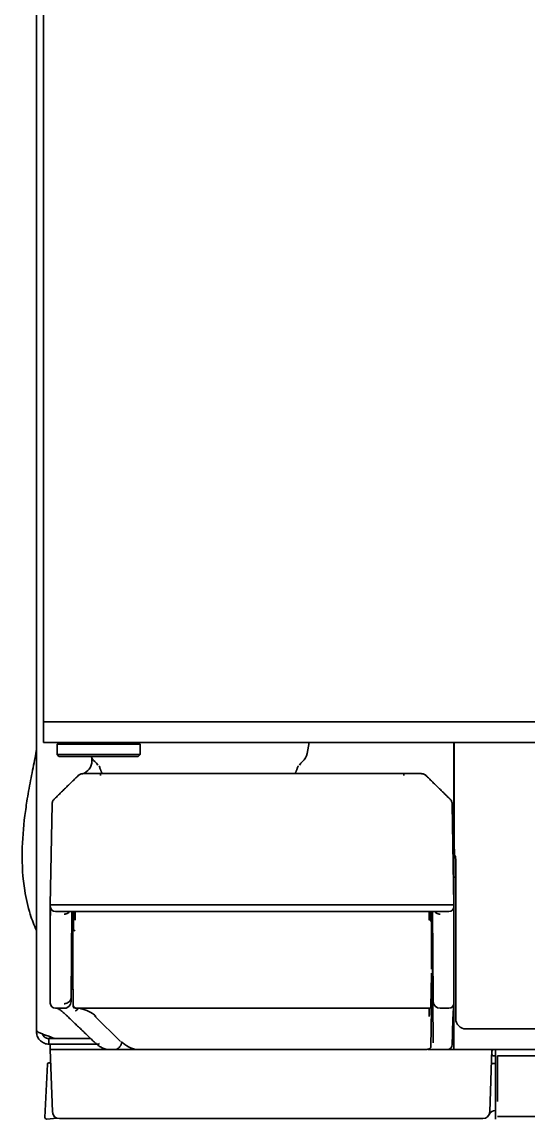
# Model space of a CAD drawing. Header units: inches. Extents: x 786 to 5755, y -850 to 3635.
# Drawn here: x 3393.6 to 3467, y 1287.6 to 1446.6 of the extents above; entities that cross this region are included whole.
import ezdxf

# ---------------------------------------------------------------- set-up
doc = ezdxf.new("R2010")
doc.units = ezdxf.units.IN
doc.layers.add('1', color=7, linetype='Continuous', true_color=0xffffff)
doc.layers.add('4', color=7, linetype='Continuous', true_color=0xffffff)

msp = doc.modelspace()

# ---------------------------------------------------------------- linework, layer by layer
at = {"layer": '1', "color": 7, "linetype": 'Continuous', "lineweight": 35}
for p, q in [((3396.74, 2088.63), (3396.74, 1345.13)), ((3395.74, 1300.48), (3395.74, 2075.35)), ((3396.74, 1345.13), (3398.74, 1345.13)), ((3396.74, 1342.13), (3396.74, 1345.13)), ((3398.74, 1345.13), (3396.74, 1345.13)), ((3398.74, 1345.13), (3577.91, 1345.13)), ((3577.91, 1345.13), (3398.74, 1345.13)), ((3396.74, 1342.13), (3398.74, 1342.13)), ((3398.74, 1342.13), (3577.91, 1342.13)), ((3398.99, 1342.13), (3398.74, 1341.88)), ((3398.74, 1341.88), (3410.74, 1341.88)), ((3398.74, 1341.88), (3398.74, 1340.38)), ((3410.74, 1341.88), (3410.49, 1342.13)), ((3410.74, 1340.38), (3410.74, 1341.88)), ((3434.96, 1340.55), (3435.24, 1342.13)), ((3456.2, 1320.71), (3456.2, 1342.13)), ((3398.74, 1340.38), (3398.99, 1340.13)), ((3410.74, 1340.38), (3398.74, 1340.38)), ((3410.49, 1340.13), (3410.74, 1340.38)), ((3410.49, 1340.13), (3398.99, 1340.13)), ((3403.77, 1339.44), (3403.78, 1339.85)), ((3405, 1337.63), (3448.96, 1337.63)), ((3397.74, 1318.63), (3397.99, 1333.22)), ((3455.99, 1333.22), (3456.24, 1318.63)), ((3456.24, 1320.83), (3456.24, 1322.63)), ((3456.24, 1322.63), (3456.49, 1322.63)), ((3456.24, 1318.63), (3456.24, 1320.83)), ((3397.74, 1318.37), (3397.74, 1318.63)), ((3397.74, 1318.63), (3404.74, 1318.63)), ((3397.75, 1318.29), (3397.74, 1318.37)), ((3449.24, 1318.63), (3404.74, 1318.63)), ((3456.24, 1318.63), (3449.24, 1318.63)), ((3456.24, 1318.37), (3456.23, 1318.29)), ((3456.24, 1318.63), (3456.24, 1318.37)), ((3397.74, 1317.46), (3397.74, 1305.8)), ((3404.74, 1317.63), (3398.49, 1317.63)), ((3400.75, 1305.19), (3400.86, 1317.63)), ((3400.99, 1309.33), (3400.99, 1317.63)), ((3401.11, 1315.03), (3401.06, 1317.63)), ((3401.1, 1316.6), (3401.08, 1317.63)), ((3401.32, 1317.63), (3401.35, 1316.4)), ((3449.24, 1317.63), (3404.74, 1317.63)), ((3455.49, 1317.63), (3449.24, 1317.63)), ((3452.63, 1316.4), (3452.66, 1317.63)), ((3452.9, 1317.63), (3452.88, 1316.6)), ((3452.99, 1309.39), (3452.99, 1317.63)), ((3453.23, 1305.19), (3453.12, 1317.63)), ((3456.24, 1317.46), (3456.24, 1317.89)), ((3456.24, 1305.8), (3456.24, 1317.46)), ((3453.23, 1299.06), (3453.09, 1314.54)), ((3401.07, 1303.88), (3400.99, 1308.63)), ((3452.91, 1303.88), (3452.99, 1308.54)), ((3452.99, 1303.91), (3452.99, 1308.21)), ((3397.74, 1304.38), (3397.74, 1304.63)), ((3397.74, 1304.37), (3397.74, 1304.38)), ((3400.75, 1305.19), (3400.75, 1304.62)), ((3452.91, 1303.88), (3452.91, 1303.88)), ((3452.98, 1303.5), (3452.99, 1303.91)), ((3453.23, 1304.62), (3453.23, 1305.19)), ((3453.23, 1304.42), (3453.23, 1304.62)), ((3456.2, 1299.23), (3456.2, 1304.17)), ((3456.24, 1304.38), (3456.24, 1304.63)), ((3456.24, 1304.38), (3456.24, 1304.37)), ((3456.24, 1299.43), (3456.24, 1304.25)), ((3399.75, 1303.63), (3398.49, 1303.63)), ((3400.07, 1303.63), (3399.75, 1303.63)), ((3399.93, 1302.76), (3399.95, 1302.75)), ((3399.96, 1302.74), (3400.11, 1302.6)), ((3452.65, 1303.63), (3401.32, 1303.63)), ((3404.19, 1302.46), (3407.89, 1298.8)), ((3452.88, 1298.05), (3452.98, 1303.5)), ((3455.49, 1303.63), (3454.23, 1303.63)), ((3456.11, 1302.51), (3456.14, 1303.25)), ((3456.14, 1303.25), (3456.14, 1303.27)), ((3395.74, 1300.48), (3395.74, 1300.23)), ((3397.54, 1299.57), (3397.87, 1299.42)), ((3397.87, 1299.23), (3397.54, 1299.23)), ((3397.74, 1299.43), (3397.74, 1299.48)), ((3397.74, 1299.23), (3397.74, 1299.43)), ((3397.87, 1299.23), (3398.71, 1299.23)), ((3398.71, 1299.23), (3403.6, 1299.23)), ((3398.71, 1299.23), (3403.59, 1299.23)), ((3403.35, 1299.23), (3403.35, 1299.23)), ((3453.23, 1298.62), (3453.23, 1299.06)), ((3456.03, 1299.23), (3456.2, 1299.23)), ((3456.04, 1299.23), (3456.04, 1298.43)), ((3456.24, 1299.63), (3456.2, 1299.63)), ((3456.24, 1297.63), (3456.24, 1299.43)), ((3397.87, 1298.43), (3397.54, 1298.43)), ((3397.74, 1297.63), (3397.74, 1298.43)), ((3397.74, 1297.63), (3401.74, 1297.63)), ((3398.06, 1288.6), (3397.74, 1297.63)), ((3397.74, 1297.63), (3401.74, 1297.63)), ((3398.71, 1298.43), (3397.87, 1298.43)), ((3398.71, 1298.43), (3404.48, 1298.43)), ((3401.74, 1297.63), (3406.5, 1297.63)), ((3406.5, 1297.63), (3401.74, 1297.63)), ((3407.92, 1297.63), (3406.5, 1297.63)), ((3408.5, 1297.63), (3407.92, 1297.63)), ((3411.33, 1297.63), (3408.5, 1297.63)), ((3410.23, 1297.66), (3410.26, 1297.66)), ((3410.44, 1297.65), (3451.88, 1297.65)), ((3410.44, 1297.65), (3410.44, 1297.65)), ((3451.96, 1297.63), (3411.33, 1297.63)), ((3451.88, 1297.65), (3451.88, 1297.65)), ((3454.23, 1297.63), (3452.48, 1297.63)), ((3455.24, 1297.63), (3454.23, 1297.63)), ((3455.24, 1297.63), (3460.74, 1297.63)), ((3456.24, 1297.63), (3455.24, 1297.63)), ((3455.99, 1298.49), (3455.99, 1298.37)), ((3456.24, 1298.43), (3455.99, 1298.43)), ((4195.24, 1297.63), (3456.24, 1297.63)), ((3461.74, 1297.63), (3461.42, 1288.6)), ((3461.74, 1297.38), (3461.74, 1296.98)), ((3462.24, 1297.63), (3462.24, 1295.73)), ((3397.59, 1295.73), (3397.53, 1295.73)), ((3461.89, 1296.73), (3462.24, 1296.73)), ((3462.24, 1295.73), (3462.24, 1295.73)), ((3462.24, 1295.73), (3462.24, 1295.73)), ((3462.24, 1295.54), (3462.24, 1295.73)), ((3462.54, 1296.73), (3462.54, 1295.73)), ((3462.54, 1296.73), (3464.54, 1296.73)), ((3462.54, 1295.73), (3462.54, 1290.13)), ((3464.54, 1296.73), (4189.24, 1296.73)), ((3397.34, 1295.54), (3396.97, 1287.78)), ((3397.84, 1294.87), (3397.8, 1295.54)), ((3397.82, 1295.28), (3397.82, 1295.23)), ((3461.67, 1295.63), (3462.24, 1295.63)), ((3462.24, 1295.54), (3462.24, 1287.78)), ((3462.24, 1287.57), (3462.24, 1287.78)), ((4189.24, 1287.93), (3462.54, 1287.93)), ((3397.18, 1287.57), (3398.74, 1287.68)), ((3401.74, 1287.63), (3399.05, 1287.63)), ((3460.42, 1287.63), (3401.74, 1287.63))]:
    msp.add_line(p, q, dxfattribs=at)
for centre, radius, start, end in [((3432.99, 1340.89), 2, 310.3644, 350), ((3401.77, 1339.48), 2, 288.4743, 359), ((3405.49, 1340.89), 2, 202.3861, 229.6356), ((3402.9, 1337.85), 2, 30.9598, 49.6356), ((3435.58, 1337.85), 2, 130.3644, 149.0402), ((3398.49, 1318.38), 0.75, 181, 270), ((3455.49, 1318.38), 0.75, 270, 359), ((3401.08, 1314.38), 0.25, 112.0436, 179.5), ((3452.9, 1314.38), 0.25, 0.5, 68.2781), ((3447.99, 1308.63), 5, 359, 1), ((3398.49, 1304.38), 0.75, 181, 270), ((3399.75, 1304.63), 1, 270, 359.5), ((3401.32, 1303.88), 0.25, 181, 270), ((3452.66, 1303.88), 0.25, 270, 359), ((3454.23, 1304.63), 1, 180.5, 270), ((3455.49, 1304.38), 0.75, 270, 359), ((3398.71, 1301.23), 2, 245, 270), ((3455.24, 1298.38), 0.75, 270, 359), ((3462.02, 1297.38), 0.283, 118.0725, 180), ((3397.54, 1295.53), 0.2, 94, 177.2492), ((3397.6, 1295.53), 0.2, 3.1709, 94), ((3462.02, 1296.98), 0.283, 180, 241.9275), ((3400.02, 1295.43), 2.2, 179.0738, 184), ((3397.17, 1287.77), 0.2, 177.2492, 274), ((3399.05, 1288.63), 1, 182, 270), ((3460.42, 1288.63), 1, 270, 358), ((3462.26, 1287.83), 1, 90, 156.4218)]:
    msp.add_arc(centre, radius, start, end, dxfattribs=at)
for centre, major_axis, ratio, start_param, end_param in [((3452.63, 1316.61), (-0.25, 0.004), 0.824364, 1.585185, 3.141593), ((3401.36, 1315.03), (0.25, 0), 0.766044, 3.164377, 4.712389), ((3401.32, 1303.88), (0, 0.25), 0.999996, 1.58825, 3.141593), ((3401.33, 1303.96), (0.249, -0.021), 0.989887, 3.245007, 4.796454), ((3452.84, 1299.63), (0.07, 4.25), 0.008725, 5.497939, 6.283338), ((3447.99, 1304.02), (0, 5.41), 0.924908, 4.692875, 4.731903), ((3456.18, 1300.62), (0.07, 3.75), 0.030238, 0.459599, 0.785927), ((3401.47, 1299.63), (-4.09, 0.99), 0.946888, 4.175849, 4.781407), ((3404.36, 1302.64), (-0.176, -0.178), 0.57499, 5.307142, 6.283197), ((3452.59, 1299.63), (0.07, 4), 0.00927, 5.497959, 6.283357), ((3404.89, 1299.04), (0.524, 0.537), 0.57245, 3.136615, 4.181562), ((3410.62, 1301.63), (-0.63, 3.96), 0.922648, 2.211488, 2.873854)]:
    msp.add_ellipse(centre, major_axis=major_axis, ratio=ratio, start_param=start_param, end_param=end_param, dxfattribs=at)
for points, knots in [([(3395.76, 1341.17), (3395.68, 1340.76), (3395.41, 1339.37), (3394.93, 1336.97), (3394.42, 1334.17), (3393.9, 1330.59), (3393.53, 1326.13), (3393.81, 1321.32), (3394.68, 1317.53), (3395.38, 1315.65), (3395.72, 1314.88)], [0, 0, 0, 0, 0.044703, 0.154231, 0.268231, 0.358584, 0.556364, 0.768307, 0.902886, 1, 1, 1, 1]), ([(3404.78, 1338.77), (3404.78, 1338.77), (3404.78, 1338.77), (3404.81, 1338.73), (3404.88, 1338.59), (3404.94, 1338.4), (3404.97, 1338.32)], [0, 0, 0, 0, 0.012015, 0.275621, 0.725992, 1, 1, 1, 1]), ([(3433.53, 1338.36), (3433.57, 1338.47), (3433.63, 1338.65), (3433.69, 1338.75), (3433.7, 1338.77), (3433.7, 1338.77)], [0, 0, 0, 0, 0.384262, 0.830147, 1, 1, 1, 1]), ([(3401.78, 1337.34), (3401.83, 1337.39), (3401.88, 1337.43), (3401.98, 1337.5), (3402.04, 1337.53), (3402.16, 1337.58), (3402.22, 1337.6), (3402.35, 1337.62), (3402.42, 1337.63), (3402.48, 1337.63)], [0, 0, 0, 0, 0.25, 0.25, 0.5, 0.5, 0.75, 0.75, 1, 1, 1, 1]), ([(3402.48, 1337.63), (3402.48, 1337.63), (3402.49, 1337.63), (3402.5, 1337.63), (3402.51, 1337.63), (3402.52, 1337.63), (3402.53, 1337.63), (3402.55, 1337.63), (3402.56, 1337.63), (3402.58, 1337.63), (3402.59, 1337.63), (3402.62, 1337.63), (3402.63, 1337.63), (3402.66, 1337.63), (3402.67, 1337.63), (3402.72, 1337.63), (3402.76, 1337.63), (3402.84, 1337.63), (3402.88, 1337.63), (3402.97, 1337.63), (3403.02, 1337.63), (3403.1, 1337.63), (3403.12, 1337.63), (3403.18, 1337.63), (3403.21, 1337.63), (3403.29, 1337.63), (3403.35, 1337.63), (3403.48, 1337.63), (3403.55, 1337.63), (3403.65, 1337.63), (3403.68, 1337.63), (3403.73, 1337.63), (3403.75, 1337.63), (3403.79, 1337.63), (3403.81, 1337.63), (3403.9, 1337.63), (3403.97, 1337.63), (3404.12, 1337.63), (3404.2, 1337.63), (3404.35, 1337.63), (3404.43, 1337.63), (3404.55, 1337.63), (3404.59, 1337.63), (3404.67, 1337.63), (3404.71, 1337.63), (3404.8, 1337.63), (3404.84, 1337.63), (3404.9, 1337.63), (3404.92, 1337.63), (3404.96, 1337.63), (3404.98, 1337.63), (3405, 1337.63)], [0, 0, 0, 0, 0.0625, 0.0625, 0.09375, 0.09375, 0.125, 0.125, 0.15625, 0.15625, 0.1875, 0.1875, 0.21875, 0.21875, 0.25, 0.25, 0.3125, 0.3125, 0.375, 0.375, 0.4375, 0.4375, 0.46875, 0.46875, 0.5, 0.5, 0.5625, 0.5625, 0.625, 0.625, 0.65625, 0.65625, 0.671875, 0.671875, 0.6875, 0.6875, 0.75, 0.75, 0.8125, 0.8125, 0.875, 0.875, 0.90625, 0.90625, 0.9375, 0.9375, 0.96875, 0.96875, 0.984375, 0.984375, 1, 1, 1, 1]), ([(3405, 1337.63), (3405, 1337.63), (3405, 1337.62), (3405, 1337.6), (3405, 1337.58), (3405, 1337.53), (3405, 1337.5), (3405, 1337.43), (3405, 1337.39), (3405, 1337.34)], [0, 0, 0, 0, 0.247768, 0.247768, 0.498512, 0.498512, 0.749256, 0.749256, 1, 1, 1, 1]), ([(3448.96, 1337.63), (3449.05, 1337.63), (3449.13, 1337.63), (3449.25, 1337.63), (3449.29, 1337.63), (3449.37, 1337.63), (3449.41, 1337.63), (3449.49, 1337.63), (3449.53, 1337.63), (3449.61, 1337.63), (3449.65, 1337.63), (3449.73, 1337.63), (3449.77, 1337.63), (3449.85, 1337.63), (3449.89, 1337.63), (3450, 1337.63), (3450.07, 1337.63), (3450.22, 1337.63), (3450.29, 1337.63), (3450.42, 1337.63), (3450.49, 1337.63), (3450.57, 1337.63), (3450.58, 1337.63), (3450.62, 1337.63), (3450.66, 1337.63), (3450.71, 1337.63), (3450.79, 1337.63), (3450.85, 1337.63), (3450.95, 1337.63), (3451, 1337.63), (3451.07, 1337.63), (3451.1, 1337.63), (3451.13, 1337.63), (3451.14, 1337.63), (3451.16, 1337.63), (3451.17, 1337.63), (3451.22, 1337.63), (3451.26, 1337.63), (3451.32, 1337.63), (3451.35, 1337.63), (3451.4, 1337.63), (3451.42, 1337.63), (3451.45, 1337.63), (3451.46, 1337.63), (3451.47, 1337.63), (3451.48, 1337.63), (3451.49, 1337.63), (3451.49, 1337.63), (3451.49, 1337.63), (3451.5, 1337.63), (3451.5, 1337.63), (3451.5, 1337.63), (3451.5, 1337.63)], [0, 0, 0, 0, 0.0625, 0.0625, 0.09375, 0.09375, 0.125, 0.125, 0.15625, 0.15625, 0.1875, 0.1875, 0.21875, 0.21875, 0.25, 0.25, 0.3125, 0.3125, 0.375, 0.375, 0.4375, 0.4375, 0.453125, 0.453125, 0.46875, 0.5, 0.5, 0.5625, 0.5625, 0.625, 0.625, 0.65625, 0.65625, 0.671875, 0.671875, 0.6875, 0.6875, 0.75, 0.75, 0.8125, 0.8125, 0.875, 0.875, 0.90625, 0.90625, 0.9375, 0.9375, 0.96875, 0.96875, 0.984375, 0.984375, 1, 1, 1, 1]), ([(3448.96, 1337.63), (3448.97, 1337.63), (3448.97, 1337.62), (3448.97, 1337.6), (3448.97, 1337.58), (3448.97, 1337.53), (3448.97, 1337.5), (3448.98, 1337.43), (3448.98, 1337.39), (3448.98, 1337.34)], [0, 0, 0, 0, 0.25, 0.25, 0.5, 0.5, 0.75, 0.75, 1, 1, 1, 1]), ([(3452.2, 1337.34), (3452.15, 1337.39), (3452.1, 1337.43), (3452, 1337.5), (3451.94, 1337.53), (3451.82, 1337.58), (3451.76, 1337.6), (3451.63, 1337.62), (3451.56, 1337.63), (3451.5, 1337.63)], [0, 0, 0, 0, 0.25, 0.25, 0.5, 0.5, 0.75, 0.75, 1, 1, 1, 1]), ([(3398.29, 1333.92), (3398.25, 1333.87), (3398.21, 1333.82), (3398.13, 1333.72), (3398.1, 1333.66), (3398.05, 1333.54), (3398.03, 1333.48), (3398, 1333.35), (3398, 1333.29), (3397.99, 1333.22)], [0, 0, 0, 0, 0.25, 0.25, 0.5, 0.5, 0.75, 0.75, 1, 1, 1, 1]), ([(3455.69, 1333.92), (3455.73, 1333.87), (3455.77, 1333.82), (3455.85, 1333.72), (3455.88, 1333.66), (3455.93, 1333.54), (3455.95, 1333.48), (3455.98, 1333.35), (3455.98, 1333.29), (3455.99, 1333.22)], [0, 0, 0, 0, 0.25, 0.25, 0.5, 0.5, 0.75, 0.75, 1, 1, 1, 1]), ([(3397.75, 1317.05), (3397.75, 1317.06), (3397.75, 1317.06), (3397.75, 1317.07), (3397.75, 1317.09), (3397.75, 1317.12), (3397.75, 1317.19), (3397.75, 1317.33), (3397.75, 1317.5), (3397.75, 1317.63), (3397.75, 1317.72), (3397.75, 1317.75), (3397.75, 1317.8), (3397.75, 1317.83), (3397.75, 1317.91), (3397.75, 1317.95), (3397.75, 1318.02), (3397.75, 1318.04), (3397.75, 1318.08), (3397.75, 1318.1), (3397.75, 1318.16), (3397.75, 1318.19), (3397.75, 1318.23), (3397.75, 1318.25), (3397.75, 1318.27), (3397.75, 1318.28), (3397.75, 1318.29), (3397.75, 1318.29), (3397.75, 1318.29), (3397.75, 1318.29)], [0, 0, 0, 0, 0.007812, 0.007812, 0.015625, 0.03125, 0.0625, 0.125, 0.25, 0.375, 0.375, 0.4375, 0.4375, 0.5, 0.5, 0.625, 0.625, 0.6875, 0.6875, 0.75, 0.75, 0.875, 0.875, 0.9375, 0.96875, 0.984375, 0.992188, 0.992188, 1, 1, 1, 1]), ([(3456.23, 1318.29), (3456.23, 1318.29), (3456.23, 1318.29), (3456.23, 1318.29), (3456.23, 1318.28), (3456.23, 1318.27), (3456.23, 1318.25), (3456.23, 1318.21), (3456.23, 1318.12), (3456.23, 1318.04), (3456.23, 1317.98), (3456.23, 1317.95), (3456.23, 1317.91), (3456.23, 1317.88), (3456.23, 1317.8), (3456.23, 1317.75), (3456.23, 1317.66), (3456.23, 1317.63), (3456.23, 1317.56), (3456.23, 1317.53), (3456.23, 1317.43), (3456.23, 1317.36), (3456.23, 1317.25), (3456.23, 1317.19), (3456.23, 1317.12), (3456.23, 1317.09), (3456.23, 1317.07), (3456.23, 1317.06), (3456.23, 1317.06), (3456.23, 1317.05)], [0, 0, 0, 0, 0.007812, 0.007812, 0.015625, 0.03125, 0.0625, 0.125, 0.25, 0.375, 0.375, 0.4375, 0.4375, 0.5, 0.5, 0.625, 0.625, 0.6875, 0.6875, 0.75, 0.75, 0.875, 0.875, 0.9375, 0.96875, 0.984375, 0.992187, 0.992187, 1, 1, 1, 1]), ([(3400.53, 1317.63), (3400.53, 1317.62), (3400.52, 1317.62), (3400.49, 1317.58), (3400.47, 1317.56), (3400.4, 1317.5), (3400.35, 1317.46), (3400.28, 1317.42), (3400.27, 1317.41), (3400.24, 1317.39), (3400.2, 1317.37), (3400.13, 1317.34), (3400.07, 1317.32), (3400.02, 1317.3), (3400, 1317.3), (3399.97, 1317.29), (3399.96, 1317.29), (3399.91, 1317.28), (3399.87, 1317.27), (3399.83, 1317.27), (3399.83, 1317.27), (3399.81, 1317.27), (3399.81, 1317.27), (3399.8, 1317.27), (3399.78, 1317.27), (3399.76, 1317.27), (3399.74, 1317.27)], [0, 0, 0, 0, 0.031295, 0.031295, 0.138929, 0.138929, 0.354196, 0.354196, 0.408013, 0.408013, 0.46183, 0.569464, 0.677098, 0.677098, 0.730915, 0.730915, 0.784732, 0.784732, 0.892366, 0.892366, 0.919275, 0.919275, 0.932729, 0.932729, 0.946183, 1, 1, 1, 1]), ([(3401.1, 1316.21), (3401.1, 1316.27), (3401.1, 1316.34), (3401.1, 1316.47), (3401.1, 1316.54), (3401.1, 1316.6)], [0, 0, 0, 0, 0.470628, 0.470628, 1, 1, 1, 1]), ([(3452.88, 1316.6), (3452.88, 1316.54), (3452.88, 1316.47), (3452.88, 1316.34), (3452.88, 1316.27), (3452.88, 1316.21)], [0, 0, 0, 0, 0.533582, 0.533582, 1, 1, 1, 1]), ([(3453.45, 1317.63), (3453.45, 1317.62), (3453.46, 1317.62), (3453.49, 1317.58), (3453.51, 1317.56), (3453.58, 1317.5), (3453.63, 1317.46), (3453.7, 1317.42), (3453.71, 1317.41), (3453.74, 1317.39), (3453.78, 1317.37), (3453.85, 1317.34), (3453.91, 1317.32), (3453.96, 1317.3), (3453.98, 1317.3), (3454.01, 1317.29), (3454.02, 1317.29), (3454.07, 1317.28), (3454.1, 1317.27), (3454.15, 1317.27), (3454.15, 1317.27), (3454.17, 1317.27), (3454.17, 1317.27), (3454.18, 1317.27), (3454.2, 1317.27), (3454.22, 1317.27), (3454.23, 1317.27)], [0, 0, 0, 0, 0.031295, 0.031295, 0.138929, 0.138929, 0.354196, 0.354196, 0.408013, 0.408013, 0.46183, 0.569464, 0.677098, 0.677098, 0.730915, 0.730915, 0.784732, 0.784732, 0.892366, 0.892366, 0.919275, 0.919275, 0.932729, 0.932729, 0.946183, 1, 1, 1, 1]), ([(3456.24, 1312.63), (3456.24, 1312.63), (3456.24, 1312.4), (3456.24, 1311.52), (3456.24, 1310.89), (3456.24, 1310.13)], [0, 0, 0, 0, 0.5, 0.5, 1, 1, 1, 1]), ([(3400.99, 1308.63), (3400.99, 1308.63), (3400.99, 1308.63), (3400.99, 1308.63), (3400.99, 1308.63), (3400.99, 1308.63), (3400.99, 1308.64), (3400.99, 1308.64), (3400.99, 1308.64), (3400.99, 1308.65), (3400.99, 1308.65), (3400.99, 1308.66), (3400.99, 1308.67), (3400.99, 1308.68), (3400.99, 1308.7), (3400.99, 1308.74), (3400.99, 1308.77), (3400.99, 1308.81), (3400.99, 1308.86), (3400.99, 1308.91), (3400.99, 1308.96), (3400.99, 1309.03), (3400.99, 1309.09), (3400.99, 1309.14), (3400.99, 1309.19), (3400.99, 1309.24), (3400.99, 1309.28), (3400.99, 1309.31), (3400.99, 1309.33), (3400.99, 1309.33)], [0, 0, 0, 0, 0.009468, 0.02357, 0.039188, 0.056319, 0.074962, 0.095114, 0.116776, 0.139945, 0.16462, 0.1908, 0.218484, 0.247672, 0.320258, 0.386234, 0.445625, 0.498443, 0.555274, 0.616003, 0.680643, 0.749215, 0.802895, 0.850639, 0.892439, 0.928287, 0.95817, 0.982078, 1, 1, 1, 1]), ([(3401.07, 1303.88), (3401.06, 1304.5), (3401.05, 1305.12), (3401.02, 1306.68), (3401.01, 1307.63), (3400.99, 1308.58)], [0, 0, 0, 0, 0.394726, 0.394726, 1, 1, 1, 1]), ([(3456.24, 1307.13), (3456.24, 1306.37), (3456.24, 1305.74), (3456.24, 1304.86), (3456.24, 1304.63), (3456.24, 1304.63)], [0, 0, 0, 0, 0.500085, 0.500085, 1, 1, 1, 1]), ([(3400.75, 1305.19), (3400.75, 1305.13), (3400.75, 1305.07), (3400.73, 1304.98), (3400.72, 1304.95), (3400.7, 1304.9), (3400.69, 1304.87), (3400.65, 1304.79), (3400.62, 1304.74), (3400.57, 1304.68), (3400.56, 1304.67), (3400.54, 1304.64), (3400.53, 1304.63), (3400.5, 1304.6), (3400.48, 1304.57), (3400.41, 1304.51), (3400.36, 1304.48), (3400.29, 1304.43), (3400.28, 1304.43), (3400.25, 1304.41), (3400.21, 1304.39), (3400.13, 1304.36), (3400.07, 1304.34), (3400.03, 1304.33), (3400.01, 1304.32), (3399.98, 1304.31), (3399.96, 1304.31), (3399.92, 1304.3), (3399.88, 1304.3), (3399.85, 1304.3), (3399.84, 1304.3), (3399.83, 1304.29), (3399.83, 1304.29), (3399.82, 1304.29), (3399.79, 1304.29), (3399.77, 1304.29), (3399.75, 1304.29)], [0, 0, 0, 0, 0.125, 0.125, 0.1875, 0.1875, 0.25, 0.25, 0.375, 0.375, 0.40625, 0.40625, 0.4375, 0.4375, 0.5, 0.5, 0.625, 0.625, 0.65625, 0.65625, 0.6875, 0.75, 0.8125, 0.8125, 0.84375, 0.84375, 0.875, 0.875, 0.9375, 0.9375, 0.945312, 0.945312, 0.953125, 0.953125, 0.96875, 1, 1, 1, 1]), ([(3398.73, 1303.64), (3398.73, 1303.64), (3398.73, 1303.63), (3398.81, 1303.61), (3399.07, 1303.46), (3399.47, 1303.17), (3399.79, 1302.88), (3399.94, 1302.74)], [0, 0, 0, 0, 0.029459, 0.180887, 0.408653, 0.748823, 1, 1, 1, 1]), ([(3401.38, 1303.25), (3401.4, 1303.26), (3401.42, 1303.27), (3401.44, 1303.28), (3401.45, 1303.28), (3401.46, 1303.29), (3401.47, 1303.3), (3401.48, 1303.3), (3401.51, 1303.32), (3401.53, 1303.33), (3401.57, 1303.36), (3401.59, 1303.37), (3401.64, 1303.41), (3401.68, 1303.45), (3401.73, 1303.5), (3401.74, 1303.51), (3401.78, 1303.55), (3401.79, 1303.57), (3401.81, 1303.59), (3401.81, 1303.59), (3401.82, 1303.6)], [0, 0, 0, 0, 0.12241, 0.12241, 0.153013, 0.153013, 0.183615, 0.244821, 0.244821, 0.367231, 0.367231, 0.489641, 0.489641, 0.734462, 0.734462, 0.856872, 0.856872, 0.979282, 0.979282, 1, 1, 1, 1]), ([(3456.11, 1302.53), (3456.1, 1302.38), (3456.09, 1302.24), (3456.08, 1301.94), (3456.08, 1301.8), (3456.06, 1301.36), (3456.05, 1301.07), (3456.04, 1300.48), (3456.03, 1300.19), (3456.02, 1299.61), (3456.01, 1299.32), (3456, 1299.03)], [0, 0, 0, 0, 0.125, 0.125, 0.25, 0.25, 0.5, 0.5, 0.75, 0.75, 1, 1, 1, 1]), ([(3395.74, 1300.48), (3395.74, 1300.48), (3395.74, 1300.48), (3395.74, 1300.48), (3395.74, 1300.47), (3395.75, 1300.46), (3395.75, 1300.46)], [0, 0, 0, 0, 0.253656, 0.505818, 0.755049, 1, 1, 1, 1]), ([(3395.75, 1300.08), (3395.75, 1300.09), (3395.74, 1300.12), (3395.74, 1300.15), (3395.74, 1300.19), (3395.74, 1300.22), (3395.74, 1300.23)], [0, 0, 0, 0, 0.244951, 0.494182, 0.746344, 1, 1, 1, 1]), ([(3395.75, 1300.46), (3395.76, 1300.42), (3395.77, 1300.38), (3395.83, 1300.31), (3395.87, 1300.27), (3395.97, 1300.2), (3396.03, 1300.16), (3396.16, 1300.09), (3396.24, 1300.05), (3396.4, 1299.98), (3396.49, 1299.94), (3396.68, 1299.87), (3396.78, 1299.83), (3396.99, 1299.76), (3397.1, 1299.72), (3397.32, 1299.65), (3397.43, 1299.61), (3397.54, 1299.57)], [0, 0, 0, 0, 0.125, 0.125, 0.25, 0.25, 0.375, 0.375, 0.5, 0.5, 0.625, 0.625, 0.75, 0.75, 0.875, 0.875, 1, 1, 1, 1]), ([(3397.54, 1298.43), (3397.43, 1298.43), (3397.32, 1298.44), (3397.1, 1298.48), (3396.99, 1298.51), (3396.78, 1298.59), (3396.68, 1298.65), (3396.49, 1298.76), (3396.4, 1298.83), (3396.24, 1298.98), (3396.16, 1299.07), (3396.03, 1299.24), (3395.97, 1299.34), (3395.87, 1299.54), (3395.83, 1299.65), (3395.77, 1299.86), (3395.76, 1299.97), (3395.75, 1300.08)], [0, 0, 0, 0, 0.125, 0.125, 0.25, 0.25, 0.375, 0.375, 0.5, 0.5, 0.625, 0.625, 0.75, 0.75, 0.875, 0.875, 1, 1, 1, 1]), ([(3397.54, 1299.23), (3397.42, 1299.23), (3397.29, 1299.25), (3397.06, 1299.34), (3396.95, 1299.41), (3396.77, 1299.58), (3396.7, 1299.68), (3396.62, 1299.83), (3396.61, 1299.86), (3396.6, 1299.9)], [0, 0, 0, 0, 0.302566, 0.302566, 0.605132, 0.605132, 0.907698, 0.907698, 1, 1, 1, 1]), ([(3456, 1299.03), (3456, 1298.97), (3456, 1298.91), (3456, 1298.81), (3456, 1298.76), (3456, 1298.67), (3456, 1298.63), (3455.99, 1298.57), (3455.99, 1298.55), (3455.99, 1298.52), (3455.99, 1298.5), (3455.99, 1298.5), (3455.99, 1298.5), (3455.99, 1298.49), (3455.99, 1298.49), (3455.99, 1298.49)], [0, 0, 0, 0, 0.25, 0.25, 0.5, 0.5, 0.75, 0.75, 0.875, 0.9375, 0.96875, 0.984375, 0.992188, 0.992188, 1, 1, 1, 1]), ([(3404.57, 1298.32), (3404.71, 1298.21), (3405.17, 1297.89), (3405.84, 1297.67), (3406.35, 1297.63), (3406.5, 1297.63)], [0, 0, 0, 0, 0.241934, 0.785475, 1, 1, 1, 1]), ([(3407.38, 1297.74), (3407.4, 1297.75), (3407.42, 1297.75), (3407.45, 1297.76), (3407.46, 1297.77), (3407.47, 1297.77), (3407.48, 1297.78), (3407.5, 1297.78), (3407.55, 1297.81), (3407.59, 1297.83), (3407.64, 1297.87), (3407.65, 1297.88), (3407.66, 1297.89), (3407.67, 1297.9), (3407.7, 1297.92), (3407.72, 1297.94), (3407.77, 1298), (3407.81, 1298.03), (3407.85, 1298.09), (3407.86, 1298.1), (3407.87, 1298.12), (3407.88, 1298.13), (3407.9, 1298.17), (3407.91, 1298.19), (3407.95, 1298.26), (3407.98, 1298.31), (3408.01, 1298.39), (3408.02, 1298.42), (3408.04, 1298.47), (3408.05, 1298.5), (3408.07, 1298.58), (3408.08, 1298.64), (3408.09, 1298.7)], [0, 0, 0, 0, 0.0625, 0.0625, 0.078125, 0.078125, 0.09375, 0.125, 0.125, 0.25, 0.25, 0.28125, 0.28125, 0.3125, 0.3125, 0.375, 0.375, 0.5, 0.5, 0.53125, 0.53125, 0.5625, 0.5625, 0.625, 0.625, 0.75, 0.75, 0.8125, 0.8125, 0.875, 0.875, 1, 1, 1, 1]), ([(3410.23, 1297.66), (3410.24, 1297.66), (3410.29, 1297.65), (3410.37, 1297.65), (3410.42, 1297.65), (3410.44, 1297.65)], [0, 0, 0, 0, 0.254138, 0.78156, 1, 1, 1, 1]), ([(3451.9, 1297.65), (3451.94, 1297.65), (3452.08, 1297.65), (3452.33, 1297.66), (3452.56, 1297.69), (3452.73, 1297.76), (3452.84, 1297.88), (3452.89, 1297.99), (3452.88, 1298.05), (3452.88, 1298.06)], [0, 0, 0, 0, 0.082776, 0.298336, 0.539932, 0.714037, 0.8528, 0.977999, 1, 1, 1, 1])]:
    msp.add_open_spline(points, degree=3, knots=knots, dxfattribs=at)
for points, degree in [([(3401.78, 1337.34), (3398.29, 1333.92)], 1), ([(3404.96, 1338.37), (3405.08, 1338), (3405.25, 1337.64)], 2), ([(3433.22, 1337.63), (3433.42, 1338.06), (3433.57, 1338.5)], 2), ([(3452.2, 1337.34), (3455.69, 1333.92)], 1), ([(3397.74, 1318.63), (3397.74, 1318.63), (3397.74, 1318.21), (3397.74, 1317.46)], 3), ([(3456.24, 1317.46), (3456.24, 1318.21), (3456.24, 1318.63), (3456.24, 1318.63)], 3), ([(3400.99, 1308.68), (3401.03, 1306.28), (3401.07, 1303.88)], 2), ([(3400.99, 1308.59), (3400.99, 1308.59), (3400.99, 1308.59), (3400.99, 1308.58)], 3), ([(3452.91, 1303.88), (3452.95, 1306.25), (3452.99, 1308.62)], 2), ([(3452.99, 1309.28), (3452.99, 1309.43)], 1), ([(3452.99, 1308.29), (3452.99, 1308.35)], 1), ([(3397.74, 1305.8), (3397.74, 1305.05), (3397.74, 1304.63), (3397.74, 1304.63)], 3), ([(3456.24, 1304.63), (3456.24, 1304.63), (3456.24, 1305.05), (3456.24, 1305.8)], 3), ([(3400.75, 1305.19), (3400.75, 1305.19), (3400.75, 1305.19), (3400.75, 1305.19)], 3), ([(3453.23, 1305.19), (3453.23, 1305.19), (3453.23, 1305.19), (3453.23, 1305.19)], 3), ([(3453.23, 1304.42), (3453.23, 1304.42), (3453.23, 1304.42), (3453.23, 1304.42)], 3), ([(3399.93, 1302.76), (3399.95, 1302.75), (3399.96, 1302.74)], 2), ([(3400.09, 1302.59), (3404.36, 1298.5)], 1), ([(3397.54, 1299.23), (3397.54, 1298.43)], 1), ([(3453.23, 1299.06), (3453.23, 1299.05), (3453.23, 1299.05), (3453.23, 1299.05)], 3), ([(3404.38, 1298.54), (3404.66, 1298.25)], 1)]:
    msp.add_open_spline(points, degree=degree, dxfattribs=at)
at = {"layer": '4', "color": 7, "linetype": 'Continuous', "lineweight": 35}
for p, q in [((3456.28, 1327.77), (3456.28, 1342.13)), ((3456.47, 1325.65), (3456.35, 1325.77)), ((3456.49, 1325.15), (3456.49, 1302.13)), ((3457.99, 1300.63), (4193.77, 1300.63))]:
    msp.add_line(p, q, dxfattribs=at)
for centre, major_axis, ratio, start_param, end_param in [((3456.35, 1327.77), (0, 2), 0.034921, 1.570796, 3.106686), ((3456.47, 1325.15), (0, 0.5), 0.034921, 4.712389, 6.248279), ((3457.99, 1302.13), (-1.06, -1.06), 0.998783, 5.498396, 7.067974)]:
    msp.add_ellipse(centre, major_axis=major_axis, ratio=ratio, start_param=start_param, end_param=end_param, dxfattribs=at)

doc.saveas('drawing.dxf')
